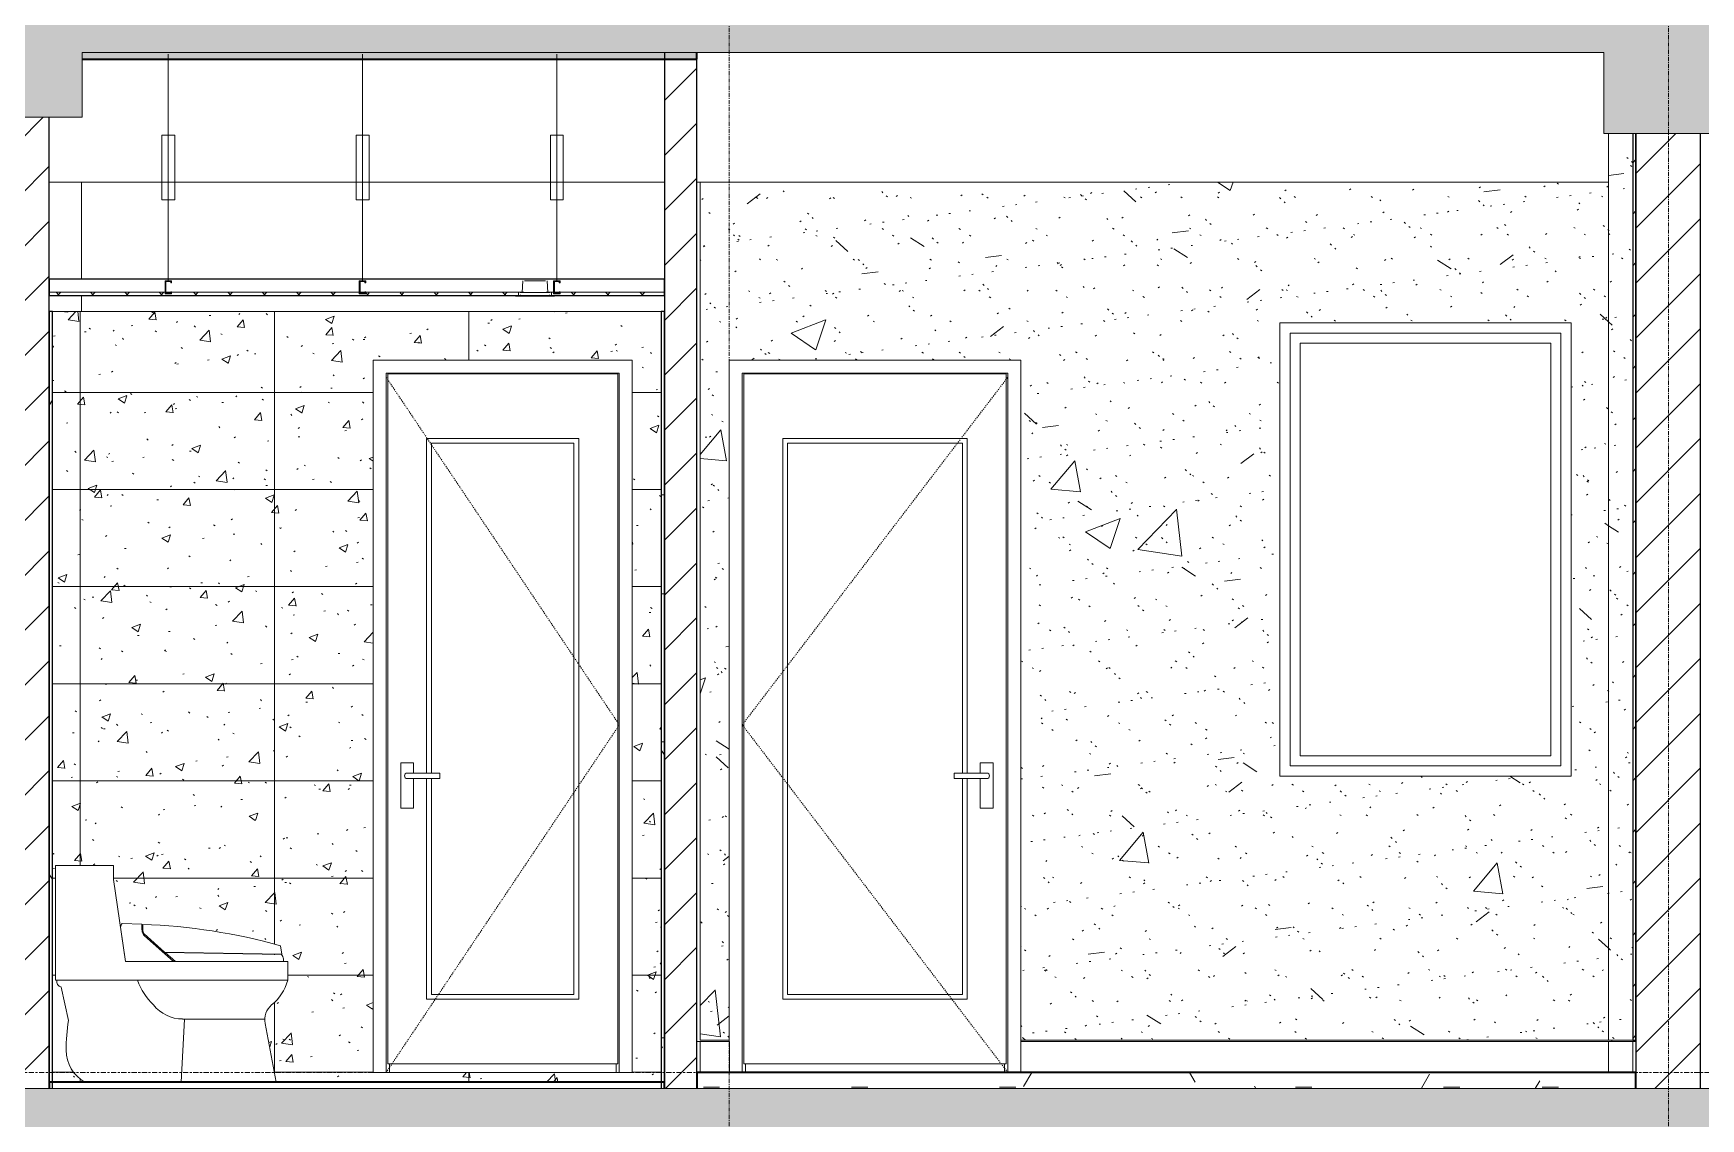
# Model space of a CAD drawing. Header units: millimetres. Extents: x -92143 to -2058, y -8802 to 35300.
# Drawn here: x -30586 to -25437, y 19057 to 22409 of the extents above; entities that cross this region are included whole.
import ezdxf

# ---------------------------------------------------------------- set-up
doc = ezdxf.new("R2010")
doc.units = ezdxf.units.MM
for name, pattern in [('Centre', [31.75, 6.35, -4.7625, 15.875, -4.7625]), ('Dash', [6.35, 3.175, -3.175]), ('Grid Line', [22.225, 12.7, -3.175, 3.175, -3.175])]:
    doc.linetypes.add(name, pattern=pattern)
for name, color, linetype, lineweight in [('0-1', 7, 'Continuous', 5), ('A-CLNG-1', 250, 'Continuous', 25), ('A-CLNG-2', 7, 'Continuous', 9), ('A-CLNG-PATT-1', 9, 'Continuous', 9), ('A-DETL-GENF', 92, 'Continuous', 9), ('A-DETL-GENF-1', 7, 'Continuous', 9), ('A-DETL-GENF-HDLN-1', 7, 'Dash', 9), ('A-DETL-THIN', 151, 'Continuous', 9), ('A-DOOR', 31, 'Continuous', 9), ('A-DOOR-1', 7, 'Continuous', 9), ('A-FLOR-1', 10, 'Continuous', 35), ('A-FLOR-HRAL', 11, 'Continuous', 9), ('A-FLOR-HRAL-1', 253, 'Continuous', 18), ('A-FLOR-HRAL-2', 9, 'Continuous', 9), ('A-FLOR-LEVL-2', 51, 'Centre', 9), ('A-FLOR-PATT-1', 7, 'Continuous', 9), ('A-FLOR-PATT-2', 67, 'Continuous', 9), ('A-GLAZ', 151, 'Continuous', 9), ('A-GLAZ-1', 7, 'Continuous', 9), ('A-WALL-1', 7, 'Continuous', 9), ('A-WALL-2', 250, 'Continuous', 25), ('A-WALL-3', 113, 'Continuous', 25), ('A-WALL-PATT-1', 7, 'Continuous', 9), ('A-WALL-PATT-2', 9, 'Continuous', 9), ('A-WALL-PATT-4', 111, 'Continuous', 9), ('E-LITE-EQPM', 33, 'Continuous', 9), ('E-LITE-EQPM-1', 7, 'Continuous', 9), ('I-WALL-1', 250, 'Continuous', 25), ('I-WALL-2', 7, 'Continuous', 9), ('P-SANR-FIXT', 6, 'Continuous', 9), ('P-SANR-FIXT-1', 7, 'Continuous', 9), ('S-BEAM-2', 7, 'Continuous', 9), ('S-COLS-1', 7, 'Continuous', 9), ('S-GRID-1', 1, 'Grid Line', 9)]:
    doc.layers.add(name, color=color, linetype=linetype, lineweight=lineweight)
pattern_1 = [(45, (-51987.05, 14125), (-84.8528, 84.8528), [])]
pattern_2 = [(0, (-51987.05, 14125), (609.6, 152.4), [50.292, -406.908, 50.292, -406.908, -2438.4]), (0, (-51987.05, 14125), (609.6, 152.4), [-914.4, 50.292, -864.108, 50.292, -406.908, -1066.8]), (0, (-51987.05, 14125), (609.6, 152.4), [-2286, 50.292, -254.508, 50.292, -711.708]), (120, (-51758.45, 14201.2), (-436.7823, 451.7291), [50.292, -406.908, 50.292, -2845.308]), (120, (-51758.45, 14201.2), (-436.7823, 451.7291), [-507.492, -406.908, 50.292, -864.108, -1524]), (120, (-51758.45, 14201.2), (-436.7823, 451.7291), [-1828.8, 50.292, -406.908, 50.292, -1016.508]), (120, (-51758.45, 14201.2), (-436.7823, 451.7291), [-2336.292, -254.508, 50.292, -711.708]), (240, (-51682.25, 14506), (-172.8177, -604.1291), [50.292, -406.908, 50.292, -406.908, -2438.4]), (240, (-51682.25, 14506), (-172.8177, -604.1291), [-914.4, 50.292, -864.108, 50.292, -406.908, -1066.8]), (240, (-51682.25, 14506), (-172.8177, -604.1291), [-2286, 50.292, -254.508, 50.292, -711.708])]
pattern_3 = [(50, (-51987.05, 14125), (1093.104, -95.634), [114.3, -1257.3]), (355, (-51987, 14125), (-211.457, 1146.34), [91.44, -1005.84]), (100.451, (-51896, 14117), (881.656, 1050.7), [97.14, -1068.54]), (46.184, (-51987, 14429.8), (1626.475, -252.26), [171.45, -1885.95]), (96.636, (-51851.5, 14408.8), (1424.42, 1484.565), [145.71, -1602.81]), (351.184, (-51987, 14429.8), (1424.43, 1484.55), [137.16, -1508.76]), (21, (-51834.65, 14353.6), (909.686, -613.59), [114.3, -1257.3]), (326, (-51834.7, 14353.6), (370.81, 1105.13), [91.44, -1005.84]), (71.451, (-51758.8, 14302.5), (1280.503, 491.528), [97.14, -1068.54]), (37.5, (-51987.05, 14125), (18.5313, 507.33), [50.292, -943.356, 50.292, -970.788, -1009.65]), (37.5, (-51987.05, 14125), (18.5313, 507.33), [-2014.728, 50.292, -959.358]), (7.5, (-51987.05, 14125), (400.918, 601.084), [50.292, -531.876, 50.292, -920.496, -384.81]), (7.5, (-51987.05, 14125), (400.918, 601.084), [-1552.956, 50.292, -334.518]), (327.5, (-52326.9, 14125), (813.545, -34.374), [50.292, -330.708, 50.292, -1138.428, -1577.34]), (327.5, (-52326.9, 14125), (813.545, -34.374), [-1569.72, 50.292, -1527.048]), (317.5, (-52479.3, 14125), (888.775, 152.56), [50.292, -445.008, 50.292, -739.14, -1120.14]), (317.5, (-52479.3, 14125), (888.775, 152.56), [-1284.732, 50.292, -1069.848])]
pattern_4 = [(37.5, (-51987.05, 14125), (-4.79953, 146.8239), [5.029, -110.795, 5.029, -124.511, -123.825]), (37.5, (-51987.05, 14125), (-4.79953, 146.8239), [-245.364, 5.029, -118.796]), (7.5, (-51987.05, 14125), (134.8574, 215.0472), [5.029, -57.455, 5.029, -99.365, -40.005]), (7.5, (-51987.05, 14125), (134.8574, 215.0472), [-166.878, 5.029, -34.976]), (327.5, (-52080.78, 14125), (237.29776, 0.4316), [5.029, -33.071, 5.029, -132.131, -179.07]), (327.5, (-52080.78, 14125), (237.29776, 0.4316), [-175.26, 5.029, -174.041]), (317.5, (-52080.78, 14125), (229.067, 66.8792), [5.029, -14.021, 5.029, -84.887, -102.87]), (317.5, (-52080.78, 14125), (229.067, 66.8792), [-108.966, 5.029, -97.841])]

# ---------------------------------------------------------------- blocks, each defined once
blk = doc.blocks.new('NCV_TKTC_KET CAU_rvt-1-TKCS_MẶT CẮT E')
at = {"layer": 'A-FLOR-PATT-1'}
h = blk.add_hatch(color=256, dxfattribs=at)
h.paths.add_polyline_path([(-73236.9, 22330), (-73236.9, 22350), (-75336.9, 22350), (-75336.9, 22330), (-73506.3, 22330)])
h.paths.add_polyline_path([(-48844.9, 22330), (-48635.6, 22330), (-48635.6, 22350), (-50536.9, 22350), (-50536.9, 22330), (-49461.4, 22330)])
h.paths.add_polyline_path([(-20336.9, 22330), (-20336.9, 22350), (-22235.3, 22350), (-22235.3, 22330), (-20484.2, 22330)])
h.paths.add_polyline_path([(-66936.9, 22330), (-65032.3, 22330), (-65032.3, 22350), (-66936.9, 22350)])
h.paths.add_polyline_path([(-48435.6, 22330), (-48433.3, 22330), (-48433.3, 22350), (-48435.6, 22350)])
h.paths.add_polyline_path([(-22435.3, 22330), (-22435.3, 22350), (-22438.4, 22349.9), (-22438.4, 22330)])
h.paths.add_polyline_path([(-42336.9, 22330), (-40434.4, 22330), (-40434.4, 22350), (-42336.9, 22350)])
h.paths.add_polyline_path([(-56833.3, 22330), (-56833.3, 22350), (-58736.9, 22350), (-58736.9, 22330), (-56859.9, 22330)])
h.paths.add_polyline_path([(-28536.9, 22330), (-28536.9, 22350), (-30435.3, 22350), (-30435.3, 22330), (-29115.7, 22330)])
h.paths.add_polyline_path([(-30635.3, 22330), (-30635.3, 22350), (-30638.4, 22350), (-30638.4, 22330)])
at = {"layer": 'A-FLOR-1'}
for p, q in [((-28536.9, 22330), (-28536.9, 22350)), ((-30435.3, 22330), (-28536.9, 22330))]:
    blk.add_line(p, q, dxfattribs=at)
at = {"layer": 'S-BEAM-2'}
for p, q in [((-28636.9, 21950), (-30536.9, 21950)), ((-27336.9, 21950), (-28536.9, 21950)), ((-25721.9, 21950), (-27336.9, 21950))]:
    blk.add_line(p, q, dxfattribs=at)
blk = doc.blocks.new('DOOR_CW_01 CANH MO-PANEL KINH - DIW_01-900x2200-CỬA GỖ VÂN LAMINATE-553375-TKCS_MẶT CẮT E')
at = {"layer": 'A-DETL-GENF-HDLN-1'}
for p, q in [((-28396.9, 6673.5), (-27576.9, 7747)), ((-27576.9, 5600), (-28396.9, 6673.5))]:
    blk.add_line(p, q, dxfattribs=at)
at = {"layer": 'A-DOOR-1'}
for p, q in [((-28396.9, 7760), (-28396.9, 5600)), ((-28396.9, 7760), (-27576.9, 7760)), ((-28391.9, 7758), (-28391.9, 5626)), ((-27581.9, 7758), (-28391.9, 7758)), ((-27581.9, 5626), (-27581.9, 7758)), ((-27576.9, 5600), (-27576.9, 7760)), ((-28271.9, 7558), (-27701.9, 7558)), ((-28271.9, 5826), (-28271.9, 7558)), ((-27716.9, 7543), (-28256.9, 7543)), ((-28256.9, 7543), (-28256.9, 5841)), ((-27716.9, 6524.5), (-27716.9, 7543)), ((-27701.9, 7558), (-27701.9, 6524.5)), ((-27661.7, 6556), (-27661.7, 6524.5)), ((-27622.2, 6556), (-27661.7, 6556)), ((-27622.2, 6416), (-27622.2, 6556)), ((-27742.7, 6524.5), (-27716.9, 6524.5)), ((-27742.7, 6507.5), (-27742.7, 6524.5)), ((-27716.9, 6507.5), (-27742.7, 6507.5)), ((-27641.9, 6524.5), (-27716.9, 6524.5)), ((-27716.9, 5841), (-27716.9, 6507.5)), ((-27641.9, 6507.5), (-27716.9, 6507.5)), ((-27701.9, 6507.5), (-27701.9, 5826)), ((-27661.7, 6507.5), (-27661.7, 6416)), ((-27661.7, 6416), (-27622.2, 6416)), ((-27701.9, 5826), (-28271.9, 5826)), ((-28256.9, 5841), (-27716.9, 5841)), ((-28436.9, 5695), (-28436.9, 5700)), ((-27536.9, 5700), (-27536.9, 5600)), ((-28391.9, 5626), (-27581.9, 5626)), ((-28386.9, 5600), (-28386.9, 5626)), ((-27586.9, 5600), (-27586.9, 5626))]:
    blk.add_line(p, q, dxfattribs=at)
for start, end in [(0, 90), (270, 0)]:
    blk.add_arc((-27641.9, 6516), 8.5, start, end, dxfattribs=at)
blk = doc.blocks.new('DOOR_CW_01 CANH MO-PANEL KINH - DIG_02-800x2200-CỬA NHÔM KÍNH-400864-TKCS_MẶT CẮT E')
at = {"layer": 'A-DETL-GENF-HDLN-1'}
for p, q in [((-28776.5, 6673.5), (-29496.5, 7747)), ((-29496.5, 5600), (-28776.5, 6673.5))]:
    blk.add_line(p, q, dxfattribs=at)
at = {"layer": 'A-DOOR-1'}
for p, q in [((-29496.5, 7760), (-29496.5, 5600)), ((-29496.5, 7760), (-28776.5, 7760)), ((-28781.5, 7758), (-29491.5, 7758)), ((-29491.5, 7758), (-29491.5, 5626)), ((-28781.5, 5626), (-28781.5, 7758)), ((-28776.5, 5600), (-28776.5, 7760)), ((-29371.5, 6524.5), (-29371.5, 7558)), ((-29371.5, 7558), (-28901.5, 7558)), ((-29356.5, 7543), (-29356.5, 6524.5)), ((-28916.5, 7543), (-29356.5, 7543)), ((-28916.5, 5841), (-28916.5, 7543)), ((-28901.5, 7558), (-28901.5, 5826)), ((-29411.8, 6556), (-29451.3, 6556)), ((-29451.3, 6556), (-29451.3, 6416)), ((-29411.8, 6524.5), (-29411.8, 6556)), ((-29356.5, 6524.5), (-29431.5, 6524.5)), ((-29356.5, 6507.5), (-29431.5, 6507.5)), ((-29411.8, 6416), (-29411.8, 6507.5)), ((-29371.5, 5826), (-29371.5, 6507.5)), ((-29356.5, 6524.5), (-29330.7, 6524.5)), ((-29356.5, 6507.5), (-29356.5, 5841)), ((-29330.7, 6507.5), (-29356.5, 6507.5)), ((-29330.7, 6524.5), (-29330.7, 6507.5)), ((-29451.3, 6416), (-29411.8, 6416)), ((-28901.5, 5826), (-29371.5, 5826)), ((-29356.5, 5841), (-28916.5, 5841)), ((-29491.5, 5626), (-28781.5, 5626)), ((-29486.5, 5626), (-29486.5, 5600)), ((-28786.5, 5626), (-28786.5, 5600))]:
    blk.add_line(p, q, dxfattribs=at)
for start, end in [(90, 180), (180, 270)]:
    blk.add_arc((-29431.5, 6516), 8.5, start, end, dxfattribs=at)
blk = doc.blocks.new('M_Fixed - 900 x 1400-901190-TKCS_MẶT CẮT E')
at = {"layer": 'A-GLAZ-1'}
for p, q in [((-26704.9, 7883), (-25868.9, 7883)), ((-26704.9, 6547), (-26704.9, 7883)), ((-25868.9, 7883), (-25868.9, 6547)), ((-26673.9, 7852), (-25899.9, 7852)), ((-26673.9, 6578), (-26673.9, 7852)), ((-25899.9, 7852), (-25899.9, 6578)), ((-25868.9, 6547), (-26704.9, 6547)), ((-25899.9, 6578), (-26673.9, 6578))]:
    blk.add_line(p, q, dxfattribs=at)
blk = doc.blocks.new('TOILET - TOILET-400871-TKCS_MẶT CẮT E')
at = {"layer": 'P-SANR-FIXT-1'}
for p, q in [((-30517.2, 6238.8), (-30338.3, 6238.8)), ((-30517.2, 5884.5), (-30517.2, 6238.8)), ((-30338.3, 6238.8), (-30338.3, 6196.1)), ((-30338.3, 6196.1), (-30301.7, 5942.7)), ((-30317.1, 6048.9), (-30313.7, 6058.1)), ((-30301.7, 5942.7), (-30317.1, 6048.9)), ((-30311.6, 6059.4), (-30250.9, 6057.8)), ((-30248.1, 6040.7), (-30248.1, 6057.1)), ((-30181.1, 5971.6), (-30244.4, 6027.8)), ((-30243, 6022.1), (-30153.7, 5942.7)), ((-29822.8, 5991.3), (-29819.2, 5965.3)), ((-30153.7, 5942.7), (-30301.7, 5942.7)), ((-30301.7, 5942.7), (-29800.4, 5942.7)), ((-29819.2, 5965.3), (-30181.1, 5971.6)), ((-30179, 5970), (-29819.9, 5963.7)), ((-30147, 5942.7), (-30179, 5970)), ((-29813.5, 5942.7), (-30147, 5942.7)), ((-29813.5, 5950.7), (-29813.5, 5942.7)), ((-29800.4, 5942.7), (-29800.4, 5884.5)), ((-30514.1, 5884.5), (-30517.2, 5884.5)), ((-29800.4, 5884.5), (-30517.2, 5884.5)), ((-30477.9, 5760.8), (-30499.7, 5863.3)), ((-30130, 5570), (-30119.8, 5764.9)), ((-30125, 5764.9), (-29871.4, 5764.9)), ((-29869.9, 5751.5), (-29836, 5570))]:
    blk.add_line(p, q, dxfattribs=at)
for centre, radius, start, end in [((-30311.7, 6057.2), 2.2, 88.5161, 155.4839), ((-29006, 6068.4), 1244.9, 180.4858, 181.4436), ((-30226.7, 6039.8), 24, 186.6549, 227.3451), ((-30310.2, 4249.5), 1808.7, 74.3662, 88.0305), ((-30223.8, 6040.7), 24.3, 180, 212), ((-29845.4, 5943), 32.8, 13.4486, 39.0703), ((-30495.4, 5881.7), 18.9, 171.5586, 257), ((-30070.1, 5954.4), 206.2, 199.8317, 225.1361), ((-29944.9, 5924.8), 150, 309.0587, 344.4161), ((-30125, 5881.3), 116.3, 218.8786, 270), ((-29814.7, 5764.2), 56.7, 129.0587, 192.9413), ((-29921.6, 5674.2), 563, 171.1596, 180.5723), ((-30367.9, 5669.8), 116.7, 180.5723, 239.3773)]:
    blk.add_arc(centre, radius, start, end, dxfattribs=at)
blk = doc.blocks.new('LIC_10-ĐÈN LED DOWNLIGHT ÂM TRẦN_ P_6W_ ÁNH SÁNG 4000K - LIC_10-ĐÈN LED DOWNLIGHT ÂM TRẦN_ P_6W_ ÁNH SÁNG 4000K-806193-TKCS_MẶT CẮT E')
at = {"layer": 'E-LITE-EQPM-1'}
for p, q in [((-29074.4, 8045), (-29077, 8009)), ((-29004.4, 8045), (-29069.4, 8045)), ((-28996.9, 8009), (-28999.4, 8045)), ((-29096.9, 8000), (-29096.9, 7998)), ((-29096.9, 7998), (-29091, 7998)), ((-28976.9, 7998), (-29096.9, 7998)), ((-29093.4, 8000), (-29095.8, 8000)), ((-29076.1, 8000), (-29093.3, 8000)), ((-28982.9, 8000), (-29091, 8000)), ((-29087.9, 8009), (-29087.9, 8000)), ((-29082, 8000), (-29085.5, 8000)), ((-28991, 8009), (-29082.9, 8009)), ((-29081.9, 8002), (-29081.9, 8000)), ((-29078.6, 8000), (-29081.1, 8000)), ((-29000.3, 8000), (-29073.6, 8000)), ((-29053.3, 8000), (-29060.6, 8000)), ((-29013.3, 8000), (-29020.5, 8000)), ((-28980.5, 8000), (-28997.7, 8000)), ((-28992.7, 8000), (-28995.3, 8000)), ((-28991.9, 8000), (-28991.9, 8002)), ((-28988.4, 8000), (-28991.8, 8000)), ((-28985.9, 8000), (-28985.9, 8009)), ((-28982.9, 7998), (-28976.9, 7998)), ((-28978.1, 8000), (-28980.5, 8000)), ((-28976.9, 7998), (-28976.9, 8000))]:
    blk.add_line(p, q, dxfattribs=at)
blk = doc.blocks.new('Railing - Railing-915938-TKCS_MẶT CẮT E')
at = {"layer": 'A-FLOR-HRAL-1'}
for p, q in [((-28526.9, 5695), (-28536.9, 5695)), ((-28536.9, 5695), (-28536.9, 5600)), ((-28526.9, 5600), (-28526.9, 5695)), ((-28536.9, 5600), (-28526.9, 5600))]:
    blk.add_line(p, q, dxfattribs=at)
at = {"layer": 'A-FLOR-HRAL-2'}
for p, q in [((-28526.9, 5695), (-28436.5, 5695)), ((-28436.5, 5695), (-28436.5, 5600))]:
    blk.add_line(p, q, dxfattribs=at)
blk = doc.blocks.new('Railing - Railing-915939-TKCS_MẶT CẮT E')
at = {"layer": 'A-FLOR-HRAL-1'}
for p, q in [((-25636.9, 5695), (-25646.9, 5695)), ((-25646.9, 5695), (-25646.9, 5600)), ((-25636.9, 5600), (-25636.9, 5695)), ((-25646.9, 5600), (-25636.9, 5600))]:
    blk.add_line(p, q, dxfattribs=at)
at = {"layer": 'A-FLOR-HRAL-2'}
for p, q in [((-27536.5, 5695), (-25721.9, 5695)), ((-27536.5, 5600), (-27536.5, 5695)), ((-25721.9, 5695), (-25646.9, 5695)), ((-25721.9, 5695), (-25721.9, 5600))]:
    blk.add_line(p, q, dxfattribs=at)
blk = doc.blocks.new('NCV_TKTC_TANG 6 - 8_rvt-3-TKCS_MẶT CẮT E')
at = {"layer": 'A-CLNG-PATT-1'}
h = blk.add_hatch(dxfattribs=at)
h.set_pattern_fill('FP_4', color=256, style=0, pattern_type=2)
h.set_pattern_definition([(45, (-51987.05, 14125), (-53.033, 53.033), []), (135, (-51987.05, 14125), (-53.033, -53.033), [])])
h.paths.add_polyline_path([(-28807.5, 21600), (-28636.9, 21600), (-28636.9, 21610), (-28959.4, 21610), (-28959.4, 21605), (-28979.4, 21605), (-28979.4, 21610), (-28990.5, 21609), (-28990.5, 21600), (-28959.4, 21600)])
h.paths.add_polyline_path([(-30348.8, 21600), (-29083.4, 21600), (-29082.9, 21609), (-29559.4, 21607.5), (-29559.4, 21605), (-29579.4, 21605), (-29579.4, 21610), (-30159.4, 21610), (-30159.4, 21605), (-30179.4, 21605), (-30179.4, 21610), (-30536.9, 21610), (-30536.9, 21600)])
h.paths.add_polyline_path([(-28961.9, 21607.5), (-28961.9, 21610), (-28976.9, 21609), (-28976.9, 21607.5)])
h.paths.add_polyline_path([(-29576.9, 21607.5), (-29561.9, 21607.5), (-29561.9, 21610), (-29576.9, 21610)])
h.paths.add_polyline_path([(-30176.9, 21607.5), (-30161.9, 21607.5), (-30161.9, 21610), (-30176.9, 21610)])
at = {"layer": 'A-FLOR-PATT-2'}
h = blk.add_hatch(dxfattribs=at)
h.set_pattern_fill('FP_2', color=256, style=0, pattern_type=2)
h.set_pattern_definition(pattern_2)
h.paths.add_polyline_path([(-25735.7, 19150), (-25636.9, 19150), (-25636.9, 19200), (-28536.9, 19200), (-28536.9, 19150), (-26033.1, 19150)])
at = {"layer": 'A-WALL-PATT-1'}
h = blk.add_hatch(dxfattribs=at)
h.set_pattern_fill('FP_5', color=256, style=0, pattern_type=2)
h.set_pattern_definition([(45, (-51987.05, 14125), (-79.5495, 79.5495), [])])
h.paths.add_polyline_path([(-25636.9, 19300), (-25636.9, 22100), (-25646.9, 22100), (-25646.9, 19300)])
at = {"layer": 'A-WALL-PATT-2'}
h = blk.add_hatch(dxfattribs=at)
h.set_pattern_fill('FP_1', color=256, style=0, pattern_type=2)
h.set_pattern_definition(pattern_1)
h.paths.add_polyline_path([(-28636.9, 19150), (-28536.9, 19150), (-28536.9, 22350), (-28636.9, 22350), (-28636.9, 19369.8)])
h = blk.add_hatch(dxfattribs=at)
h.set_pattern_fill('FP_1', color=256, style=0, pattern_type=2)
h.set_pattern_definition(pattern_1)
h.paths.add_polyline_path([(-30636.9, 19150), (-30536.9, 19150), (-30536.9, 22150), (-30635.3, 22150), (-30636.9, 19369.8)])
h = blk.add_hatch(dxfattribs=at)
h.set_pattern_fill('FP_7', color=256, style=0, pattern_type=2)
h.set_pattern_definition(pattern_3)
h.paths.add_polyline_path([(-25721.9, 19300), (-25646.9, 19300), (-25646.9, 22100), (-25721.9, 22100), (-25721.9, 19369.8)])
h = blk.add_hatch(dxfattribs=at)
h.set_pattern_fill('FP_6', color=256, style=0, pattern_type=2)
h.set_pattern_definition(pattern_4)
h.paths.add_polyline_path([(-25721.9, 19300), (-25646.9, 19300), (-25646.9, 22100), (-25721.9, 22100), (-25721.9, 19369.8)])
h = blk.add_hatch(dxfattribs=at)
h.set_pattern_fill('FP_7', color=256, style=0, pattern_type=2)
h.set_pattern_definition(pattern_3)
h.paths.add_polyline_path([(-28526.9, 19300), (-28436.9, 19300), (-28436.9, 21400), (-27536.9, 21400), (-27536.9, 19300), (-25721.9, 19300), (-25721.9, 21950), (-28526.9, 21950), (-28526.9, 19369.8)])
h.paths.add_polyline_path([(-26736.9, 20115), (-26736.9, 21515), (-25836.9, 21515), (-25836.9, 20115), (-26649.6, 20115)])
h = blk.add_hatch(dxfattribs=at)
h.set_pattern_fill('FP_6', color=256, style=0, pattern_type=2)
h.set_pattern_definition(pattern_4)
h.paths.add_polyline_path([(-28526.9, 19300), (-28436.9, 19300), (-28436.9, 21400), (-27536.9, 21400), (-27536.9, 19300), (-25721.9, 19300), (-25721.9, 21950), (-28526.9, 21950), (-28526.9, 19369.8)])
h.paths.add_polyline_path([(-26736.9, 20115), (-26736.9, 21515), (-25836.9, 21515), (-25836.9, 20115), (-26649.6, 20115)])
h = blk.add_hatch(dxfattribs=at)
h.set_pattern_fill('FP_2', color=256, style=0, pattern_type=2)
h.set_pattern_definition(pattern_2)
h.paths.add_polyline_path([(-30526.9, 19150), (-30526.9, 21550), (-30536.9, 21550), (-30536.9, 19150)])
h = blk.add_hatch(dxfattribs=at)
h.set_pattern_fill('FP_18', color=256, style=0, pattern_type=2)
h.set_pattern_definition([(50, (-51987.05, 14125), (273.276, -23.909), [28.575, -314.325]), (355, (-51987.05, 14125), (-52.8646, 286.585), [22.86, -251.46]), (100.451, (-51964.28, 14123), (220.4138, 262.6745), [24.285, -267.135]), (46.184, (-51987.05, 14201.2), (406.6187, -63.0646), [42.862, -471.487]), (96.636, (-51953.17, 14195.94), (356.104, 371.1414), [36.428, -400.703]), (351.184, (-51987.05, 14201.2), (356.1075, 371.138), [34.29, -377.19]), (21, (-51948.95, 14182.15), (227.4212, -153.3982), [28.575, -314.325]), (326, (-51948.95, 14182.15), (92.7027, 276.2822), [22.86, -251.46]), (71.451, (-51930, 14169.37), (320.1254, 122.8816), [24.285, -267.135]), (37.5, (-51987.05, 14125), (4.6325, 126.8326), [5.029, -243.383, 5.029, -250.241, -252.413]), (37.5, (-51987.05, 14125), (4.6325, 126.8326), [-503.682, 5.029, -247.383]), (7.5, (-51987.05, 14125), (100.22916, 150.2711), [5.029, -140.513, 5.029, -237.668, -96.203]), (7.5, (-51987.05, 14125), (100.22916, 150.2711), [-388.239, 5.029, -91.173]), (327.5, (-52072.01, 14125), (203.38684, -8.5935), [5.029, -90.221, 5.029, -292.151, -394.335]), (327.5, (-52072.01, 14125), (203.38684, -8.5935), [-392.43, 5.029, -389.306]), (317.5, (-52110.11, 14125), (222.1944, 38.1398), [5.029, -118.796, 5.029, -192.329, -280.035]), (317.5, (-52110.11, 14125), (222.1944, 38.1398), [-321.183, 5.029, -275.006])])
h.paths.add_polyline_path([(-30526.9, 19170), (-30426.9, 19170), (-30438.8, 19177.1), (-30457.8, 19195.4), (-30472.2, 19217.6), (-30481.3, 19242.4), (-30484.5, 19268.6), (-30483.1, 19314.8), (-30477.9, 19360.8), (-30499.7, 19463.3), (-30507.9, 19467.6), (-30513.2, 19475.2), (-30514.1, 19484.5), (-30517.2, 19484.5), (-30517.2, 19838.8), (-30338.3, 19838.8), (-30338.3, 19796.1), (-30317.1, 19648.9), (-30311.6, 19659.4), (-30250.9, 19657.8), (-30249.2, 19631.5), (-30243, 19622.1), (-30153.7, 19542.7), (-30147, 19542.7), (-30179, 19570), (-29819.2, 19562.5), (-29813.5, 19550.7), (-29813.5, 19542.7), (-29800.4, 19542.7), (-29800.4, 19484.5), (-29811.7, 19455.8), (-29828.6, 19430), (-29859.2, 19399.3), (-29865.9, 19388.5), (-29870.7, 19369.8), (-29871.4, 19364.1), (-29869.9, 19351.5), (-29836, 19170), (-28646.9, 19170), (-28646.9, 21550), (-30526.9, 21550), (-30526.9, 19369.8)])
h.paths.add_polyline_path([(-29115.7, 19200), (-29536.5, 19200), (-29536.5, 21400), (-28736.5, 21400), (-28736.5, 19200), (-28807.5, 19200)])
h.paths.add_polyline_path([(-29819.2, 19565.3), (-30181.1, 19571.6), (-30245.2, 19630.4), (-30248.1, 19646.9), (-30246.7, 19657), (-30104.7, 19646.5), (-29962.7, 19624.5), (-29822.8, 19591.3), (-29819.9, 19570.8)])
h = blk.add_hatch(dxfattribs=at)
h.set_pattern_fill('FP_70', color=256, style=0, pattern_type=2)
h.set_pattern_definition([(0, (-28641.94, 19200), (0, 300), []), (90, (-28641.94, 19200), (-600, 4e-14), [])])
h.paths.add_polyline_path([(-30526.9, 19170), (-30426.9, 19170), (-30438.8, 19177.1), (-30457.8, 19195.4), (-30472.2, 19217.6), (-30481.3, 19242.4), (-30484.5, 19268.6), (-30483.1, 19314.8), (-30477.9, 19360.8), (-30499.7, 19463.3), (-30507.9, 19467.6), (-30513.2, 19475.2), (-30514.1, 19484.5), (-30517.2, 19484.5), (-30517.2, 19838.8), (-30338.3, 19838.8), (-30338.3, 19796.1), (-30317.1, 19648.9), (-30311.6, 19659.4), (-30250.9, 19657.8), (-30249.2, 19631.5), (-30243, 19622.1), (-30153.7, 19542.7), (-30147, 19542.7), (-30179, 19570), (-29819.2, 19562.5), (-29813.5, 19550.7), (-29813.5, 19542.7), (-29800.4, 19542.7), (-29800.4, 19484.5), (-29811.7, 19455.8), (-29828.6, 19430), (-29859.2, 19399.3), (-29865.9, 19388.5), (-29870.7, 19369.8), (-29871.4, 19364.1), (-29869.9, 19351.5), (-29836, 19170), (-28646.9, 19170), (-28646.9, 21550), (-30526.9, 21550), (-30526.9, 19369.8)])
h.paths.add_polyline_path([(-29115.7, 19200), (-29536.5, 19200), (-29536.5, 21400), (-28736.5, 21400), (-28736.5, 19200), (-28807.5, 19200)])
h.paths.add_polyline_path([(-29819.2, 19565.3), (-30181.1, 19571.6), (-30245.2, 19630.4), (-30248.1, 19646.9), (-30246.7, 19657), (-30104.7, 19646.5), (-29962.7, 19624.5), (-29822.8, 19591.3), (-29819.9, 19570.8)])
h = blk.add_hatch(dxfattribs=at)
h.set_pattern_fill('FP_2', color=256, style=0, pattern_type=2)
h.set_pattern_definition(pattern_2)
h.paths.add_polyline_path([(-28636.9, 19150), (-28636.9, 21550), (-28646.9, 21550), (-28646.9, 19150)])
at = {"layer": 'A-CLNG-1'}
for p, q in [((-28636.9, 21650), (-30536.9, 21650)), ((-30536.9, 21650), (-30536.9, 21600)), ((-28636.9, 21600), (-28636.9, 21650)), ((-30536.9, 21600), (-29091, 21600)), ((-28982.9, 21600), (-28636.9, 21600))]:
    blk.add_line(p, q, dxfattribs=at)
at = {"layer": 'A-CLNG-2'}
for p, q in [((-30179.1, 21610), (-30536.9, 21610)), ((-30160.1, 21610), (-30176.9, 21610)), ((-29579.1, 21610), (-30159.4, 21610)), ((-29560.1, 21610), (-29576.9, 21610)), ((-29071.5, 21610), (-29559.4, 21610)), ((-28979.1, 21610), (-29002.3, 21610)), ((-28961.6, 21610), (-28976.9, 21610)), ((-28636.9, 21610), (-28959.4, 21610))]:
    blk.add_line(p, q, dxfattribs=at)
at = {"layer": 'A-FLOR-1'}
for p, q in [((-28636.9, 19170), (-30536.9, 19170)), ((-30536.9, 19170), (-30536.9, 19150)), ((-28636.9, 19150), (-28636.9, 19170)), ((-25636.9, 19200), (-28536.9, 19200)), ((-28536.9, 19200), (-28536.9, 19150)), ((-25636.9, 19150), (-25636.9, 19200))]:
    blk.add_line(p, q, dxfattribs=at)
at = {"layer": 'A-WALL-1'}
for p, q in [((-28436.9, 19295), (-28436.9, 19300)), ((-27536.9, 19300), (-27536.9, 19200)), ((-25711.9, 19295), (-25711.9, 19300))]:
    blk.add_line(p, q, dxfattribs=at)
at = {"layer": 'A-WALL-2'}
for p, q in [((-28636.9, 22350), (-28636.9, 19150)), ((-28536.9, 19150), (-28536.9, 22350)), ((-30536.9, 19150), (-30536.9, 22150))]:
    blk.add_line(p, q, dxfattribs=at)
at = {"layer": 'I-WALL-1'}
for p, q in [((-25646.9, 22100), (-25646.9, 19300)), ((-25636.9, 19300), (-25636.9, 22100)), ((-30536.9, 21550), (-30536.9, 19150)), ((-30526.9, 21550), (-30536.9, 21550)), ((-30526.9, 19150), (-30526.9, 21550)), ((-28636.9, 21550), (-28646.9, 21550)), ((-28646.9, 21550), (-28646.9, 19150)), ((-28636.9, 19150), (-28636.9, 21550)), ((-25646.9, 19300), (-25636.9, 19300))]:
    blk.add_line(p, q, dxfattribs=at)
at = {"layer": 'I-WALL-2'}
for p, q in [((-25721.9, 22100), (-25721.9, 19300)), ((-28526.9, 21950), (-28526.9, 19300)), ((-28646.9, 21550), (-30526.9, 21550)), ((-26736.9, 20115), (-26736.9, 21515)), ((-26736.9, 21515), (-25836.9, 21515)), ((-25836.9, 21515), (-25836.9, 20115)), ((-29536.5, 19200), (-29536.5, 21400)), ((-29536.5, 21400), (-28736.5, 21400)), ((-28736.5, 21400), (-28736.5, 19200)), ((-28436.9, 19300), (-28436.9, 21400)), ((-28436.9, 21400), (-27536.9, 21400)), ((-27536.9, 21400), (-27536.9, 19300)), ((-25836.9, 20115), (-26736.9, 20115)), ((-28526.9, 19300), (-28436.9, 19300)), ((-27536.9, 19300), (-25721.9, 19300)), ((-25721.9, 19300), (-25646.9, 19300)), ((-28736.5, 19200), (-29536.5, 19200))]:
    blk.add_line(p, q, dxfattribs=at)
at = {"layer": 'S-COLS-1'}
for p, q in [((-30436.9, 21950), (-30436.9, 21650)), ((-30436.9, 21600), (-30436.9, 21550))]:
    blk.add_line(p, q, dxfattribs=at)
at = {"layer": 'A-DOOR'}
for name in ['DOOR_CW_01 CANH MO-PANEL KINH - DIG_02-800x2200-CỬA NHÔM KÍNH-400864-TKCS_MẶT CẮT E', 'DOOR_CW_01 CANH MO-PANEL KINH - DIW_01-900x2200-CỬA GỖ VÂN LAMINATE-553375-TKCS_MẶT CẮT E']:
    blk.add_blockref(name, (0, 13600), dxfattribs=at)
at = {"layer": 'A-FLOR-HRAL'}
for name in ['Railing - Railing-915938-TKCS_MẶT CẮT E', 'Railing - Railing-915939-TKCS_MẶT CẮT E']:
    blk.add_blockref(name, (0, 13600), dxfattribs=at)
at = {"layer": 'A-GLAZ'}
blk.add_blockref('M_Fixed - 900 x 1400-901190-TKCS_MẶT CẮT E', (0, 13600), dxfattribs=at)
at = {"layer": 'E-LITE-EQPM'}
blk.add_blockref('LIC_10-ĐÈN LED DOWNLIGHT ÂM TRẦN_ P_6W_ ÁNH SÁNG 4000K - LIC_10-ĐÈN LED DOWNLIGHT ÂM TRẦN_ P_6W_ ÁNH SÁNG 4000K-806193-TKCS_MẶT CẮT E', (0, 13600), dxfattribs=at)
at = {"layer": 'P-SANR-FIXT'}
blk.add_blockref('TOILET - TOILET-400871-TKCS_MẶT CẮT E', (0, 13600), dxfattribs=at)
blk = doc.blocks.new('Repeating Detail - THANH TREO TRẦN 700-V208-TKCS_MẶT CẮT E')
at = {"layer": 'A-DETL-GENF'}
for points in [[(-66377.4, 28405), (-66357.4, 28405), (-66357.4, 28411), (-66359.9, 28407.5), (-66374.9, 28407.5), (-66374.9, 28442.5), (-66359.9, 28442.5), (-66357.4, 28439), (-66357.4, 28445), (-66377.4, 28445)], [(-65777.4, 28405), (-65757.4, 28405), (-65757.4, 28411), (-65759.9, 28407.5), (-65774.9, 28407.5), (-65774.9, 28442.5), (-65759.9, 28442.5), (-65757.4, 28439), (-65757.4, 28445), (-65777.4, 28445)], [(-65177.4, 28405), (-65157.4, 28405), (-65157.4, 28411), (-65159.9, 28407.5), (-65174.9, 28407.5), (-65174.9, 28442.5), (-65159.9, 28442.5), (-65157.4, 28439), (-65157.4, 28445), (-65177.4, 28445)]]:
    blk.add_hatch(color=256, dxfattribs=at).paths.add_polyline_path(points)
for p, q in [((-66367.4, 28445), (-66367.4, 29145)), ((-65767.4, 28445), (-65767.4, 29145)), ((-65167.4, 28445), (-65167.4, 29145)), ((-66387.4, 28895), (-66347.4, 28895)), ((-66387.4, 28695), (-66387.4, 28895)), ((-66347.4, 28895), (-66347.4, 28695)), ((-65787.4, 28895), (-65747.4, 28895)), ((-65787.4, 28695), (-65787.4, 28895)), ((-65747.4, 28895), (-65747.4, 28695)), ((-65187.4, 28895), (-65147.4, 28895)), ((-65187.4, 28695), (-65187.4, 28895)), ((-65147.4, 28895), (-65147.4, 28695)), ((-66347.4, 28695), (-66387.4, 28695)), ((-65747.4, 28695), (-65787.4, 28695)), ((-65147.4, 28695), (-65187.4, 28695)), ((-66357.4, 28445), (-66377.4, 28445)), ((-66377.4, 28445), (-66377.4, 28405)), ((-66357.4, 28445), (-66377.4, 28445)), ((-66377.4, 28445), (-66377.4, 28405)), ((-66374.9, 28442.5), (-66359.9, 28442.5)), ((-66374.9, 28407.5), (-66374.9, 28442.5)), ((-66374.9, 28407.5), (-66374.9, 28442.5)), ((-66374.9, 28442.5), (-66359.9, 28442.5)), ((-66359.9, 28442.5), (-66359.9, 28439)), ((-66359.9, 28442.5), (-66359.9, 28439)), ((-66359.9, 28439), (-66357.4, 28439)), ((-66359.9, 28439), (-66357.4, 28439)), ((-66357.4, 28439), (-66357.4, 28445)), ((-66357.4, 28439), (-66357.4, 28445)), ((-65757.4, 28445), (-65777.4, 28445)), ((-65777.4, 28445), (-65777.4, 28405)), ((-65757.4, 28445), (-65777.4, 28445)), ((-65777.4, 28445), (-65777.4, 28405)), ((-65774.9, 28442.5), (-65759.9, 28442.5)), ((-65774.9, 28407.5), (-65774.9, 28442.5)), ((-65774.9, 28407.5), (-65774.9, 28442.5)), ((-65774.9, 28442.5), (-65759.9, 28442.5)), ((-65759.9, 28442.5), (-65759.9, 28439)), ((-65759.9, 28442.5), (-65759.9, 28439)), ((-65759.9, 28439), (-65757.4, 28439)), ((-65759.9, 28439), (-65757.4, 28439)), ((-65757.4, 28439), (-65757.4, 28445)), ((-65757.4, 28439), (-65757.4, 28445)), ((-65157.4, 28445), (-65177.4, 28445)), ((-65177.4, 28445), (-65177.4, 28405)), ((-65157.4, 28445), (-65177.4, 28445)), ((-65177.4, 28445), (-65177.4, 28405)), ((-65174.9, 28442.5), (-65159.9, 28442.5)), ((-65174.9, 28407.5), (-65174.9, 28442.5)), ((-65174.9, 28407.5), (-65174.9, 28442.5)), ((-65174.9, 28442.5), (-65159.9, 28442.5)), ((-65159.9, 28442.5), (-65159.9, 28439)), ((-65159.9, 28442.5), (-65159.9, 28439)), ((-65159.9, 28439), (-65157.4, 28439)), ((-65159.9, 28439), (-65157.4, 28439)), ((-65157.4, 28439), (-65157.4, 28445)), ((-65157.4, 28439), (-65157.4, 28445)), ((-66377.4, 28405), (-66357.4, 28405)), ((-66377.4, 28405), (-66357.4, 28405)), ((-66359.9, 28407.5), (-66374.9, 28407.5)), ((-66359.9, 28407.5), (-66374.9, 28407.5)), ((-66357.4, 28411), (-66359.9, 28411)), ((-66359.9, 28411), (-66359.9, 28407.5)), ((-66357.4, 28411), (-66359.9, 28411)), ((-66359.9, 28411), (-66359.9, 28407.5)), ((-66357.4, 28405), (-66357.4, 28411)), ((-66357.4, 28405), (-66357.4, 28411)), ((-65777.4, 28405), (-65757.4, 28405)), ((-65777.4, 28405), (-65757.4, 28405)), ((-65759.9, 28407.5), (-65774.9, 28407.5)), ((-65759.9, 28407.5), (-65774.9, 28407.5)), ((-65757.4, 28411), (-65759.9, 28411)), ((-65759.9, 28411), (-65759.9, 28407.5)), ((-65757.4, 28411), (-65759.9, 28411)), ((-65759.9, 28411), (-65759.9, 28407.5)), ((-65757.4, 28405), (-65757.4, 28411)), ((-65757.4, 28405), (-65757.4, 28411)), ((-65177.4, 28405), (-65157.4, 28405)), ((-65177.4, 28405), (-65157.4, 28405)), ((-65159.9, 28407.5), (-65174.9, 28407.5)), ((-65159.9, 28407.5), (-65174.9, 28407.5)), ((-65157.4, 28411), (-65159.9, 28411)), ((-65159.9, 28411), (-65159.9, 28407.5)), ((-65157.4, 28411), (-65159.9, 28411)), ((-65159.9, 28411), (-65159.9, 28407.5)), ((-65157.4, 28405), (-65157.4, 28411)), ((-65157.4, 28405), (-65157.4, 28411))]:
    blk.add_line(p, q, dxfattribs=at)

msp = doc.modelspace()

# ---------------------------------------------------------------- hatches: boundary and pattern name
at = {"layer": 'A-DETL-GENF-1'}
for points in [[(-17236.9, 21950), (-17236.9, 22550), (-78233.3, 22550), (-78233.3, 21950), (-77935.7, 21950), (-77935.7, 22350), (-73233.6, 22350), (-73233.6, 22150), (-73033.3, 22150), (-73033.3, 22350), (-70108.5, 22350), (-70108.5, 22100), (-69708.5, 22100), (-69708.5, 22350), (-65032.3, 22350), (-65032.3, 22150), (-64832.3, 22150), (-64832.3, 22350), (-61933.6, 22350), (-61933.6, 22100), (-61533.6, 22100), (-61533.6, 22350), (-56833.3, 22350), (-56833.3, 22150), (-56633.3, 22150), (-56633.3, 22350), (-53733.2, 22350), (-53733.2, 22100), (-53333.2, 22100), (-53333.2, 22350), (-48635.6, 22350), (-48635.6, 22150), (-48435.6, 22150), (-48435.6, 22350), (-45535.3, 22350), (-45535.3, 22100), (-45134.4, 22100), (-45134.4, 22350), (-40434.4, 22350), (-40434.4, 22150), (-40234.4, 22150), (-40234.4, 22350), (-37436.9, 22350), (-37436.9, 22100), (-37037.4, 22100), (-37037.4, 22350), (-33860.3, 22350), (-33860.3, 22100), (-33436.9, 22100), (-33436.9, 22350), (-30635.3, 22350), (-30635.3, 22150), (-30435.3, 22150), (-30435.3, 22350), (-25735.7, 22350), (-25735.7, 22100), (-25335.7, 22100), (-25335.7, 22350), (-22435.3, 22350), (-22435.3, 22150), (-22235.3, 22150), (-22235.3, 22350), (-17535.3, 22350), (-17535.3, 21950)], [(-17236.9, 18550), (-17236.9, 19150), (-78233.3, 19150), (-78233.3, 18550), (-77935.7, 18550), (-77935.7, 18950), (-73233.6, 18950), (-73233.6, 18750), (-73033.3, 18750), (-73033.3, 18950), (-70108.5, 18950), (-70108.5, 18700), (-69708.5, 18700), (-69708.5, 18950), (-65032.3, 18950), (-65032.3, 18750), (-64832.3, 18750), (-64832.3, 18950), (-61933.6, 18950), (-61933.6, 18700), (-61533.6, 18700), (-61533.6, 18950), (-56833.3, 18950), (-56833.3, 18750), (-56633.3, 18750), (-56633.3, 18950), (-53733.2, 18950), (-53733.2, 18700), (-53333.2, 18700), (-53333.2, 18950), (-48635.6, 18950), (-48635.6, 18750), (-48435.6, 18750), (-48435.6, 18950), (-45535.3, 18950), (-45535.3, 18700), (-45134.4, 18700), (-45134.4, 18950), (-40434.4, 18950), (-40434.4, 18750), (-40234.4, 18750), (-40234.4, 18950), (-37436.9, 18950), (-37436.9, 18700), (-37037.4, 18700), (-37037.4, 18950), (-33860.3, 18950), (-33860.3, 18700), (-33436.9, 18700), (-33436.9, 18950), (-30635.3, 18950), (-30635.3, 18750), (-30435.3, 18750), (-30435.3, 18950), (-25735.7, 18950), (-25735.7, 18700), (-25335.7, 18700), (-25335.7, 18950), (-22435.3, 18950), (-22435.3, 18750), (-22235.3, 18750), (-22235.3, 18950), (-17535.3, 18950), (-17535.3, 18550)]]:
    msp.add_hatch(color=256, dxfattribs=at).paths.add_polyline_path(points)
at = {"layer": 'A-WALL-PATT-4'}
h = msp.add_hatch(dxfattribs=at)
h.set_pattern_fill('FP_1', color=256, style=0, pattern_type=2)
h.set_pattern_definition(pattern_1)
h.paths.add_polyline_path([(-25437.4, 19150), (-25437.4, 22100), (-25637.4, 22100), (-25637.4, 19150)])

# ---------------------------------------------------------------- linework, layer by layer
at = {"layer": 'A-DETL-THIN'}
for p, q in [((-30435.3, 22150), (-30435.3, 22350)), ((-30435.3, 22350), (-25735.7, 22350)), ((-25735.7, 22350), (-25735.7, 22100)), ((-30635.3, 22150), (-30435.3, 22150)), ((-25735.7, 22100), (-25335.7, 22100)), ((-17236.9, 19150), (-33857.4, 19150))]:
    msp.add_line(p, q, dxfattribs=at)
at = {"layer": 'A-FLOR-LEVL-2'}
msp.add_line((-92142.8, 19200), (-5549.7, 19200), dxfattribs=at)
at = {"layer": 'A-WALL-3'}
for p, q in [((-25637.4, 22100), (-25637.4, 19150)), ((-25437.4, 19150), (-25437.4, 22100))]:
    msp.add_line(p, q, dxfattribs=at)
at = {"layer": 'S-GRID-1'}
for p, q in [((-28436.9, -3701.5), (-28436.9, 30542.5)), ((-25536.9, -3701.5), (-25536.9, 30542.5))]:
    msp.add_line(p, q, dxfattribs=at)

# ---------------------------------------------------------------- block references
at = {"layer": '0-1'}
for name in ['NCV_TKTC_KET CAU_rvt-1-TKCS_MẶT CẮT E', 'NCV_TKTC_TANG 6 - 8_rvt-3-TKCS_MẶT CẮT E']:
    msp.add_blockref(name, (0, 0), dxfattribs=at)
at = {"layer": 'A-DETL-GENF'}
msp.add_blockref('Repeating Detail - THANH TREO TRẦN 700-V208-TKCS_MẶT CẮT E', (36197.9, -6800), dxfattribs=at)

doc.saveas('drawing.dxf')
